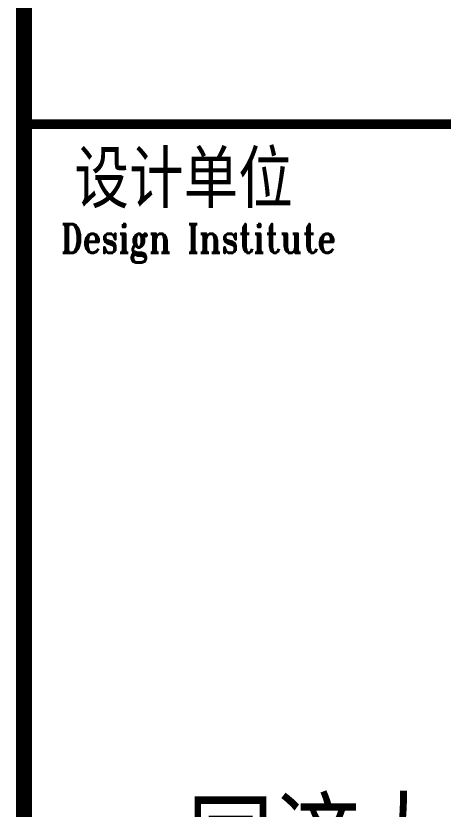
# Model space of a CAD drawing. Extents: x 239268 to 489116, y -316056 to -246175.
# Drawn here: x 300377 to 301714, y -293945 to -291463 of the extents above; entities that cross this region are included whole.
import ezdxf
from ezdxf.enums import TextEntityAlignment as Align

# ---------------------------------------------------------------- set-up
doc = ezdxf.new("R2010")
doc.units = 0
doc.header["$LTSCALE"] = 1000
doc.header["$MEASUREMENT"] = 0
doc.layers.get('0').update_dxf_attribs({"linetype": 'CONTINUOUS'})
doc.layers.add('图框', color=85, linetype='CONTINUOUS')
doc.styles.add('TKZ1_tjhts.shx', font='tjromant.shx', dxfattribs={"bigfont": 'tjhts.shx'})
doc.styles.add('TKZ2_tjkts.shx', font='tjromant.shx', dxfattribs={"bigfont": 'tjkts.shx'})

# ---------------------------------------------------------------- blocks, each defined once
blk = doc.blocks.new('TJAD_TK_LOGO')
at = {"layer": '图框', "style": 'TKZ1_tjhts.shx'}
blk.add_text('同济大学建筑设计研究院', height=0.258835, dxfattribs=at).set_placement((0.6, -0.4754), align=Align.MIDDLE_CENTER)
blk = doc.blocks.new('TJAD_TK_A1')
at = {"const_width": 1}
blk.add_lwpolyline([(1251.379, 940.449), (1251.379, 366.449)], dxfattribs=at)
at = {"layer": '图框', "const_width": 0.6}
blk.add_lwpolyline([(1251.379, 740.449), (1331.379, 740.449)], dxfattribs=at)
at = {"color": 1, "xscale": 22.02171320475964, "yscale": 22.02171320475964, "zscale": 22.02171320475958}
blk.add_blockref('TJAD_TK_LOGO', (1278.166, 705.775), dxfattribs=at)
at = {"style": 'TKZ2_tjkts.shx'}
blk.add_text('设计单位', height=3.6, dxfattribs=at).set_placement((1261.379, 736.997), align=Align.MIDDLE_CENTER)
at = {"style": 'TKZ2_tjkts.shx', "width": 0.8}
blk.add_text('Design Institute', height=1.8, dxfattribs=at).set_placement((1262.311, 733.297), align=Align.MIDDLE_CENTER)

msp = doc.modelspace()

# ---------------------------------------------------------------- block references
at = {"layer": '图框', "xscale": 50, "yscale": 50, "zscale": 50}
msp.add_blockref('TJAD_TK_A1', (237833.4, -328824.2), dxfattribs=at)

doc.saveas('drawing.dxf')
